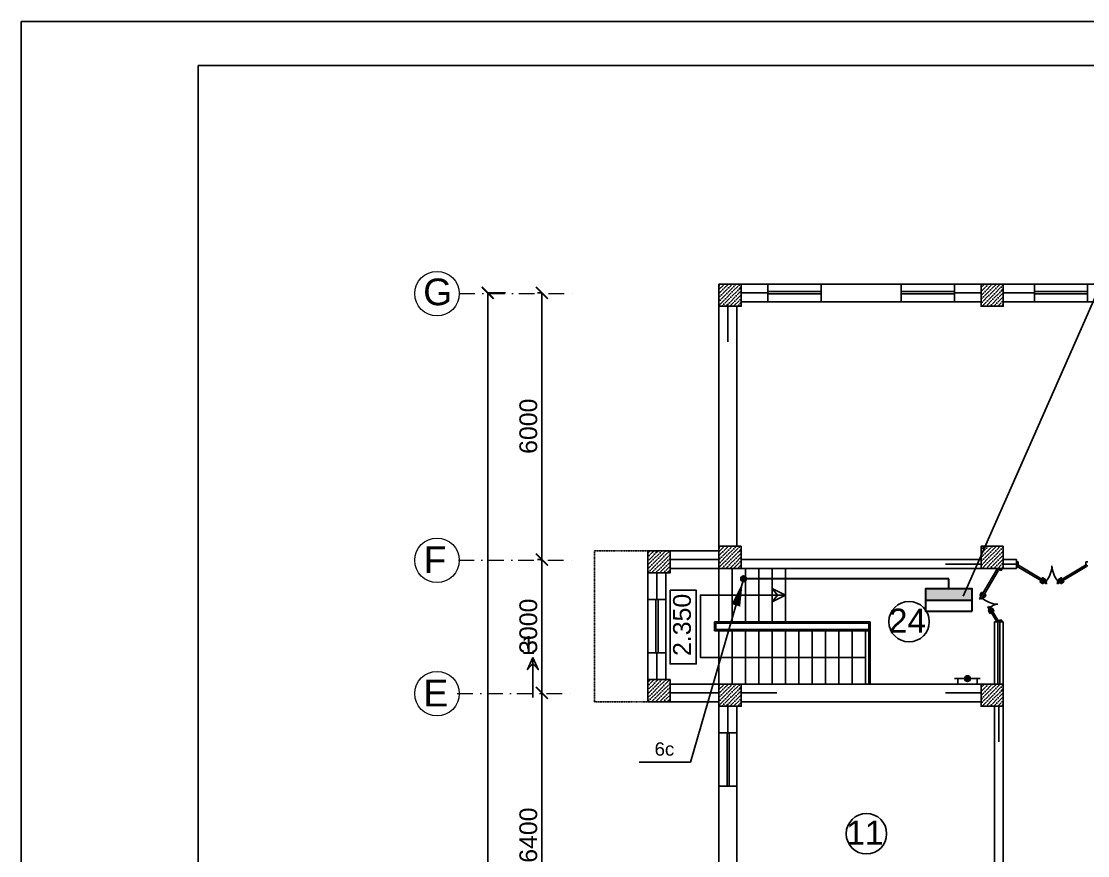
# Model space of a CAD drawing. Header units: millimetres. Extents: x 42452 to 2852333, y -419346 to 834876.
# Drawn here: x 2591321 to 2615326, y 670200 to 688972 of the extents above; entities that cross this region are included whole.
import ezdxf
from ezdxf import colors
from ezdxf.entities.mleader import LeaderData, LeaderLine
from ezdxf.math import Vec2, Vec3

# ---------------------------------------------------------------- set-up
doc = ezdxf.new("R2010")
doc.units = ezdxf.units.MM
for name, pattern in [('( Hidden )', [0.275, 0.15, -0.125]), ('006_PP_0101_AS_101_00$0$006_PP_0101_AS_102_00$0$006_PP_GRID_0101$0$006_TD-D_0101_AS_N101_00$0$TEČKOVANБX2', [0.05, 0, -0.05]), ('DASHDOT', [1, 0.5, -0.25, 0, -0.25]), ('Штрихпунктирная', [670.277762, 352.777767, -176.388884, 0, -141.111112])]:
    doc.linetypes.add(name, pattern=pattern)
for name, color, linetype, lineweight in [('c_dv_l x_tti-25_Ном._пера__21_Ном._пера__21', 7, 'Continuous', 30), ('memar', 7, 'Continuous', 25), ('ДВЕРИ', 7, 'Continuous', 5), ('Соедин', 5, 'Continuous', 30), ('Соединение', 5, 'Continuous', 30), ('текст_свет', 5, 'Continuous', 30), ('Шит', 1, 'Continuous', 30), ('шкаф', 1, 'Continuous', 30)]:
    doc.layers.add(name, color=color, linetype=linetype, lineweight=lineweight)
doc.styles.add('GENERATED_STYLE_1', font='times.ttf')
doc.styles.get("Standard").update_dxf_attribs({"font": 'arial.ttf'})
doc.styles.add('СГЕНЕРИР_СТИЛЬ_1', font='arial.ttf')
doc.dimstyles.new('razmeri a-g', dxfattribs={"dimtxt": 400, "dimasz": 270, "dimexe": 1.25, "dimexo": 0.625, "dimgap": 100, "dimtad": 1, "dimdec": 0, "dimtxsty": 'Standard', "dimblk": 'ARCHTICK', "dimcen": 2.5, "dimadec": 0, "dimazin": 0, "dimtfac": 1, "dimtdec": 0, "dimtmove": 0, "dimatfit": 3, "dimfxl": 1, "dimarcsym": 0})

# ---------------------------------------------------------------- blocks, each defined once
blk = doc.blocks.new('DSA')
at = {"layer": 'ДВЕРИ', "color": 251, "lineweight": 25, "true_color": 0x636466}
for p, q in [((153780, 788017), (153820, 788017)), ((153780, 787928), (153812, 787928)), ((153780, 787928), (153812, 787928)), ((153804, 787910), (153811, 787922)), ((153804, 787910), (154462, 787520)), ((153811, 787922), (153818, 787918)), ((153812, 787928), (153812, 787965)), ((153812, 787965), (153820, 787965)), ((153818, 787918), (153832, 787941)), ((153820, 787965), (153820, 788016)), ((153832, 787941), (154468, 787562)), ((155336, 787941), (154700, 787562)), ((155364, 787910), (154706, 787520)), ((155350, 787918), (155336, 787941)), ((155388, 788017), (155348, 788017)), ((155348, 787965), (155348, 788016)), ((155356, 787965), (155348, 787965)), ((155357, 787922), (155350, 787918)), ((155356, 787928), (155356, 787965)), ((155388, 787928), (155356, 787928)), ((155388, 787928), (155356, 787928)), ((155364, 787910), (155357, 787922)), ((154366, 787654), (154365, 787652)), ((154367, 787641), (154409, 787616)), ((154428, 787627), (154377, 787657)), ((154388, 787610), (154391, 787615)), ((154391, 787615), (154441, 787585)), ((154411, 787605), (154410, 787603)), ((154426, 787594), (154433, 787605)), ((154777, 787615), (154727, 787585)), ((154742, 787594), (154735, 787605)), ((154740, 787627), (154791, 787657)), ((154757, 787605), (154758, 787603)), ((154801, 787641), (154760, 787616)), ((154780, 787610), (154777, 787615)), ((154802, 787654), (154804, 787652)), ((154318, 787574), (154320, 787576)), ((154372, 787532), (154321, 787563)), ((154331, 787579), (154372, 787555)), ((154365, 787571), (154368, 787575)), ((154415, 787542), (154365, 787571)), ((154383, 787557), (154384, 787560)), ((154401, 787550), (154394, 787538)), ((154418, 787546), (154415, 787542)), ((154441, 787585), (154438, 787580)), ((154456, 787542), (154468, 787562)), ((154470, 787534), (154456, 787542)), ((154462, 787520), (154470, 787534)), ((154698, 787534), (154712, 787542)), ((154706, 787520), (154698, 787534)), ((154712, 787542), (154700, 787562)), ((154727, 787585), (154730, 787580)), ((154750, 787546), (154753, 787542)), ((154753, 787542), (154803, 787571)), ((154767, 787550), (154775, 787538)), ((154785, 787557), (154784, 787560)), ((154837, 787579), (154796, 787555)), ((154797, 787532), (154847, 787563)), ((154803, 787571), (154800, 787575)), ((154850, 787574), (154848, 787576))]:
    blk.add_line(p, q, dxfattribs=at)
for centre, radius, start, end in [((154002, 787952), 583, 319.7101, 357.5846), ((155160, 787950), 576, 182.1815, 220.5237), ((154371, 787648), 7.98, 149.2867, 239.2867), ((154373, 787650), 7.98, 59.2867, 149.2867), ((154404, 787609), 7.98, 329.2867, 59.2867), ((154420, 787613), 16, 329.2867, 59.2867), ((154748, 787613), 16, 120.7133, 210.7133), ((154764, 787609), 7.98, 120.7133, 210.7133), ((154795, 787650), 7.98, 30.7133, 120.7133), ((154797, 787648), 7.98, 300.7133, 30.7133), ((154325, 787569), 7.98, 149.2867, 239.2867), ((154327, 787572), 7.98, 59.2867, 149.2867), ((154376, 787561), 7.98, 239.2867, 329.2867), ((154380, 787546), 16, 239.2867, 329.2867), ((154788, 787546), 16, 210.7133, 300.7133), ((154792, 787561), 7.98, 210.7133, 300.7133), ((154842, 787572), 7.98, 30.7133, 120.7133), ((154843, 787569), 7.98, 300.7133, 30.7133)]:
    blk.add_arc(centre, radius, start, end, dxfattribs=at)
blk = doc.blocks.new('_ArchTick')
at = {"color": 0, "linetype": 'ByBlock', "const_width": 0.15}
blk.add_lwpolyline([(-0.5, -0.5), (0.5, 0.5)], dxfattribs=at)
blk = doc.blocks.new('*D236')
at = {"layer": 'Defpoints', "color": 0, "lineweight": 30, "transparency": 16777216}
for p in [(2602225, 682862), (2601821, 648262), (2602225, 648262)]:
    blk.add_point(p, dxfattribs=at)
at = {"layer": 'memar', "color": 0, "lineweight": -2, "transparency": 16777216}
for p, q in [((2602224, 682862), (2601819, 682862)), ((2601821, 682862), (2601821, 648262)), ((2602224, 648262), (2601819, 648262))]:
    blk.add_line(p, q, dxfattribs=at)
at = {"layer": 'memar', "color": 0, "lineweight": -2, "transparency": 16777216, "xscale": 270, "yscale": 270, "zscale": 270}
for p, rotation in [((2601821, 682862), 90), ((2601821, 648262), 270)]:
    blk.add_blockref('_ArchTick', p, dxfattribs=dict(at, rotation=rotation))
at = {"layer": 'memar', "color": 0, "lineweight": 15, "transparency": 16777216, "insert": (2601516, 665562), "char_height": 400, "attachment_point": 5, "rotation": 90}
blk.add_mtext('34600', dxfattribs=at)
blk = doc.blocks.new('*D237')
at = {"layer": 'Defpoints', "color": 0, "lineweight": 30, "transparency": 16777216}
for p in [(2602943, 682862), (2602943, 676862), (2603040, 676862)]:
    blk.add_point(p, dxfattribs=at)
at = {"layer": 'memar', "color": 0, "lineweight": -2, "transparency": 16777216}
for p, q in [((2602943, 682862), (2603042, 682862)), ((2603040, 682862), (2603040, 676862)), ((2602943, 676862), (2603042, 676862))]:
    blk.add_line(p, q, dxfattribs=at)
at = {"layer": 'memar', "color": 0, "lineweight": -2, "transparency": 16777216, "xscale": 270, "yscale": 270, "zscale": 270}
for p, rotation in [((2603040, 682862), 90), ((2603040, 676862), 270)]:
    blk.add_blockref('_ArchTick', p, dxfattribs=dict(at, rotation=rotation))
at = {"layer": 'memar', "color": 0, "lineweight": 15, "transparency": 16777216, "insert": (2602736, 679862), "char_height": 400, "attachment_point": 5, "rotation": 90}
blk.add_mtext('6000', dxfattribs=at)
blk = doc.blocks.new('*D238')
at = {"layer": 'Defpoints', "color": 0, "lineweight": 30, "transparency": 16777216}
for p in [(2602943, 676862), (2603040, 673862), (2603040, 673862)]:
    blk.add_point(p, dxfattribs=at)
at = {"layer": 'memar', "color": 0, "lineweight": -2, "transparency": 16777216}
for p, q in [((2602943, 676862), (2603042, 676862)), ((2603040, 676862), (2603040, 673862)), ((2603041, 673862), (2603042, 673862))]:
    blk.add_line(p, q, dxfattribs=at)
at = {"layer": 'memar', "color": 0, "lineweight": -2, "transparency": 16777216, "xscale": 270, "yscale": 270, "zscale": 270}
for p, rotation in [((2603040, 676862), 90), ((2603040, 673862), 270)]:
    blk.add_blockref('_ArchTick', p, dxfattribs=dict(at, rotation=rotation))
at = {"layer": 'memar', "color": 0, "lineweight": 15, "transparency": 16777216, "insert": (2602736, 675362), "char_height": 400, "attachment_point": 5, "rotation": 90}
blk.add_mtext('3000', dxfattribs=at)
blk = doc.blocks.new('*D239')
at = {"layer": 'Defpoints', "color": 0, "lineweight": 30, "transparency": 16777216}
for p in [(2603040, 673862), (2603040, 667462), (2603040, 667462)]:
    blk.add_point(p, dxfattribs=at)
at = {"layer": 'memar', "color": 0, "lineweight": -2, "transparency": 16777216}
for p, q in [((2603040, 673862), (2603040, 667462)), ((2603041, 673862), (2603042, 673862)), ((2603041, 667462), (2603042, 667462))]:
    blk.add_line(p, q, dxfattribs=at)
at = {"layer": 'memar', "color": 0, "lineweight": -2, "transparency": 16777216, "xscale": 270, "yscale": 270, "zscale": 270}
for p, rotation in [((2603040, 673862), 90), ((2603040, 667462), 270)]:
    blk.add_blockref('_ArchTick', p, dxfattribs=dict(at, rotation=rotation))
at = {"layer": 'memar', "color": 0, "lineweight": 15, "transparency": 16777216, "insert": (2602736, 670662), "char_height": 400, "attachment_point": 5, "rotation": 90}
blk.add_mtext('6400', dxfattribs=at)
blk = doc.blocks.new('ПГ')
at = {"layer": 'Шит'}
blk.add_hatch(color=256, dxfattribs=at).paths.add_polyline_path([(-470, 228), (-470, 3), (470, 3), (470, 228)])
blk.add_line((470, 228), (-470, 228), dxfattribs=at)
blk.add_lwpolyline([(-470, 452), (-470, 3), (470, 3), (470, 452)], close=True, dxfattribs=at)
blk = doc.blocks.new('t')
at = {"layer": 'Соедин', "lineweight": -3}
blk.add_hatch(color=256, dxfattribs=at).paths.add_polyline_path([(-65, 0, 1), (65, 0, 1)])
blk.add_circle((0, 0), 65.1, dxfattribs=at)

msp = doc.modelspace()

# ---------------------------------------------------------------- hatches: boundary and pattern name
at = {"layer": 'memar', "lineweight": 25}
h = msp.add_hatch(dxfattribs=at)
h.set_pattern_fill('ANSI36', color=256, scale=500)
h.set_pattern_definition([(45, (920787.99, 3139461.633), (33.1456304, 121.533978), [156.25, -31.25, 0, -31.25])])
h.paths.add_polyline_path([(2607026.13986, 683061.55271), (2607026.13986, 682561.55271), (2607526.13986, 682561.55271), (2607526.13986, 683061.55271)])
h = msp.add_hatch(dxfattribs=at)
h.set_pattern_fill('ANSI36', color=256, scale=500)
h.set_pattern_definition([(45, (914887.793, 3139461.633), (33.1456304, 121.533978), [156.25, -31.25, 0, -31.25])])
h.paths.add_polyline_path([(2612926.33479, 683061.55271), (2612926.33479, 682561.55271), (2613426.33479, 682561.55271), (2613426.33479, 683061.55271)])
h = msp.add_hatch(dxfattribs=at)
h.set_pattern_fill('ANSI36', color=256, scale=500)
h.set_pattern_definition([(45, (922387.793, 3133461.63), (33.1456304, 121.533978), [156.25, -31.25, 0, -31.25])])
h.paths.add_polyline_path([(2605426.33479, 677061.54702), (2605426.33479, 676561.54702), (2605926.33479, 676561.54702), (2605926.33479, 677061.54702)])
h = msp.add_hatch(dxfattribs=at)
h.set_pattern_fill('ANSI36', color=256, scale=500)
h.set_pattern_definition([(45, (920787.793, 3133561.63), (33.1456304, 121.533978), [156.25, -31.25, 0, -31.25])])
h.paths.add_polyline_path([(2607026.33479, 677161.54702), (2607026.33479, 676661.54702), (2607526.33479, 676661.54702), (2607526.33479, 677161.54702)])
h = msp.add_hatch(dxfattribs=at)
h.set_pattern_fill('ANSI36', color=256, scale=500)
h.set_pattern_definition([(45, (914887.793, 3133561.63), (33.1456304, 121.533978), [156.25, -31.25, 0, -31.25])])
h.paths.add_polyline_path([(2612926.33479, 677161.54702), (2612926.33479, 676661.54702), (2613426.33479, 676661.54702), (2613426.33479, 677161.54702)])
h = msp.add_hatch(dxfattribs=at)
h.set_pattern_fill('ANSI36', color=256, scale=500)
h.set_pattern_definition([(45, (922387.793, 3130561.63), (33.1456304, 121.533978), [156.25, -31.25, 0, -31.25])])
h.paths.add_polyline_path([(2605426.33479, 674161.54702), (2605426.33479, 673661.54702), (2605926.33479, 673661.54702), (2605926.33479, 674161.54702)])
h = msp.add_hatch(dxfattribs=at)
h.set_pattern_fill('ANSI36', color=256, scale=500)
h.set_pattern_definition([(45, (920787.793, 3130461.63), (33.1456304, 121.533978), [156.25, -31.25, 0, -31.25])])
h.paths.add_polyline_path([(2607026.33479, 674061.54702), (2607026.33479, 673561.54702), (2607526.33479, 673561.54702), (2607526.33479, 674061.54702)])
h = msp.add_hatch(color=256, dxfattribs=at)
h.dxf.hatch_style = 1
h.paths.add_polyline_path([(2612686.05079, 674183.56566, 1), (2612554.49781, 674183.56566, 1)])
h = msp.add_hatch(dxfattribs=at)
h.set_pattern_fill('ANSI36', color=256, scale=500)
h.set_pattern_definition([(45, (914887.99, 3130461.63), (33.1456304, 121.533978), [156.25, -31.25, 0, -31.25])])
h.paths.add_polyline_path([(2612926.13986, 674061.54702), (2612926.13986, 673561.54702), (2613426.13986, 673561.54702), (2613426.13986, 674061.54702)])

# ---------------------------------------------------------------- linework, layer by layer
at = {"layer": 'c_dv_l x_tti-25_Ном._пера__21_Ном._пера__21', "linetype": 'Continuous', "lineweight": 25, "flags": 128}
for points in [[(2591320.97086, 688972.29486), (2674928.52286, 688972.29486), (2674928.52286, 629849.81166), (2591320.97086, 629849.81166)], [(2595302.28286, 687976.96686), (2673933.19486, 687976.96686), (2673933.19486, 630845.13966), (2595302.28286, 630845.13966)]]:
    msp.add_lwpolyline(points, close=True, dxfattribs=at)
at = {"layer": 'memar', "linetype": 'Штрихпунктирная', "lineweight": 15}
for p, q in [((2601178.52565, 682847.04207), (2603802.51953, 682847.04207)), ((2601161.22987, 676847.03638), (2603802.51953, 676847.03638)), ((2601134.11797, 673847.03638), (2603802.51953, 673847.03638))]:
    msp.add_line(p, q, dxfattribs=at)
at = {"layer": 'memar', "color": 7, "linetype": '( Hidden )', "lineweight": 25}
for p, q in [((2605425.96356, 677061.54702), (2604225.96356, 677061.54702)), ((2604225.96356, 677061.54702), (2604225.96356, 673664.21626)), ((2607326.20367, 674061.54702), (2607326.20367, 674361.54702)), ((2604225.96356, 673664.21626), (2605425.96356, 673664.21626))]:
    msp.add_line(p, q, dxfattribs=at)
at = {"layer": 'memar', "lineweight": 25}
msp.add_line((2613726.33479, 676761.54702), (2613426.33479, 676761.54702), dxfattribs=at)
at = {"layer": 'memar', "color": 7, "linetype": 'Continuous', "lineweight": 25}
for p, q in [((2607026.20367, 675461.54702), (2607026.20367, 676661.54702)), ((2607326.20367, 675461.54702), (2607326.20367, 676661.54702)), ((2607626.20367, 675461.54702), (2607626.20367, 676661.54702)), ((2607926.20367, 675461.54702), (2607926.20367, 676661.54702)), ((2608226.20367, 675461.54702), (2608226.20367, 676661.54702)), ((2608526.20367, 675461.54702), (2608526.20367, 676661.54702)), ((2607026.20367, 675461.54702), (2606926.20367, 675461.54702)), ((2606926.20367, 675461.54702), (2606926.20367, 675261.54702)), ((2606926.20367, 675261.54702), (2607026.20367, 675261.54702)), ((2606956.20367, 675431.54702), (2610396.20367, 675431.54702)), ((2606956.20367, 675431.54702), (2606956.20367, 675291.54702)), ((2606956.20367, 675291.54702), (2610396.20367, 675291.54702)), ((2607026.20367, 675461.54702), (2610426.20367, 675461.54702)), ((2607026.20367, 674061.54702), (2607026.20367, 675261.54702)), ((2607026.20367, 675261.54702), (2610326.20367, 675261.54702)), ((2607326.20367, 674061.54702), (2607326.20367, 675261.54702)), ((2607626.20367, 674061.54702), (2607626.20367, 675261.54702)), ((2607926.20367, 674061.54702), (2607926.20367, 675261.54702)), ((2608226.20367, 674061.54702), (2608226.20367, 675261.54702)), ((2608526.20367, 674061.54702), (2608526.20367, 675261.54702)), ((2608826.20367, 674061.54702), (2608826.20367, 675261.54702)), ((2609126.20367, 674061.54702), (2609126.20367, 675261.54702)), ((2609426.20367, 674061.54702), (2609426.20367, 675261.54702)), ((2609726.20367, 674061.54702), (2609726.20367, 675261.54702)), ((2610026.20367, 674061.54702), (2610026.20367, 675261.54702)), ((2610326.20367, 674061.54702), (2610326.20367, 675261.54702)), ((2610396.20367, 675261.54702), (2610326.20367, 675261.54702)), ((2610396.20367, 675431.54702), (2610396.20367, 674061.54702)), ((2610426.20367, 675461.54702), (2610426.20367, 674061.54702))]:
    msp.add_line(p, q, dxfattribs=at)
at = {"layer": 'memar', "color": 251, "lineweight": 25, "true_color": 0x636466}
for p, q in [((2613284.36525, 676637.24316), (2612893.87233, 675979.92644)), ((2613314.59025, 676610.00626), (2612936.32682, 675973.26795)), ((2613284.36525, 676637.24316), (2613296.16284, 676630.23457)), ((2613296.16284, 676630.23457), (2613292.08747, 676623.37449)), ((2613292.08747, 676623.37449), (2613314.59025, 676610.00626)), ((2613301.77958, 676661.54702), (2613301.77958, 676629.62983)), ((2613301.77958, 676661.54702), (2613301.77958, 676629.62983)), ((2613301.77958, 676629.62983), (2613338.77971, 676629.62983)), ((2613338.77971, 676629.62983), (2613338.77971, 676621.65053)), ((2613338.77971, 676621.65053), (2613390.32378, 676621.65053)), ((2613390.88991, 676661.54702), (2613390.88991, 676621.65053)), ((2612906.54883, 676070.05699), (2612936.68647, 676120.78774)), ((2612907.59497, 675971.77431), (2612915.74564, 675985.49449)), ((2612924.41496, 676040.88099), (2612912.11824, 676048.18611)), ((2612915.72753, 676026.25743), (2612945.42313, 676076.24411)), ((2612919.77174, 676023.85489), (2612915.72753, 676026.25743)), ((2612915.74564, 675985.49449), (2612936.32391, 675973.26968)), ((2612953.12493, 676111.02214), (2612928.67369, 676069.8633)), ((2612931.45839, 676058.92786), (2612934.17671, 676057.31298)), ((2612945.42313, 676076.24411), (2612949.46734, 676073.84156)), ((2612947.62191, 676123.57245), (2612950.34023, 676121.95758)), ((2612958.93673, 676000.58813), (2612954.21824, 676003.39124)), ((2612988.63233, 676050.5748), (2612958.93673, 676000.58813)), ((2612967.62415, 676015.21169), (2612979.28231, 676008.28593)), ((2612979.46567, 676030.40816), (2612977.38591, 676031.64368)), ((2612983.94956, 676053.3567), (2612988.63233, 676050.5748)), ((2613014.85236, 676074.3517), (2612990.40111, 676033.19286)), ((2613001.15319, 676013.85534), (2613031.29083, 676064.5861)), ((2613028.50612, 676075.52154), (2613025.7878, 676077.13641)), ((2612893.87272, 675979.92621), (2612907.59497, 675971.77431)), ((2613270.23446, 675472.83453), (2613077.87146, 675795.0865)), ((2613077.87185, 675795.08674), (2613091.5941, 675803.23863)), ((2613091.5941, 675803.23863), (2613099.74477, 675789.51845)), ((2613103.77087, 675751.15806), (2613099.72666, 675748.75551)), ((2613099.72666, 675748.75551), (2613129.42226, 675698.76884)), ((2613099.74477, 675789.51845), (2613120.32304, 675801.74327)), ((2613300.45946, 675500.07143), (2613120.32595, 675801.74499)), ((2613142.93586, 675774.42481), (2613138.21737, 675771.6217)), ((2613172.63146, 675724.43814), (2613142.93586, 675774.42481)), ((2613151.62328, 675759.80125), (2613163.28144, 675766.72702)), ((2613163.4648, 675744.60479), (2613161.38504, 675743.36926)), ((2613198.85149, 675700.66124), (2613174.40024, 675741.82008)), ((2613185.15232, 675761.1576), (2613215.28996, 675710.42685)), ((2613090.54796, 675704.95596), (2613120.6856, 675654.2252)), ((2613108.41409, 675734.13195), (2613096.11737, 675726.82684)), ((2613137.12407, 675663.99081), (2613112.67282, 675705.14965)), ((2613115.45752, 675716.08509), (2613118.17584, 675717.69996)), ((2613129.42226, 675698.76884), (2613133.46647, 675701.17138)), ((2613131.62104, 675651.44049), (2613134.33936, 675653.05537)), ((2613167.94869, 675721.65624), (2613172.63146, 675724.43814)), ((2613212.50525, 675699.49141), (2613209.78693, 675697.87653)), ((2613338.77971, 675493.46422), (2613338.77971, 675501.44352)), ((2613338.77971, 675501.44352), (2613390.32378, 675501.44352)), ((2613390.88991, 675461.54702), (2613390.88991, 675501.44352)), ((2613270.23446, 675472.83453), (2613282.03205, 675479.84313)), ((2613277.95668, 675486.7032), (2613300.45946, 675500.07143)), ((2613282.03205, 675479.84313), (2613277.95668, 675486.7032)), ((2613301.77958, 675461.54702), (2613301.77958, 675493.46422)), ((2613301.77958, 675461.54702), (2613301.77958, 675493.46422)), ((2613301.77958, 675493.46422), (2613338.77971, 675493.46422))]:
    msp.add_line(p, q, dxfattribs=at)
at = {"layer": 'memar', "color": 7, "linetype": 'DASHDOT', "lineweight": 25}
msp.add_line((2607026.20367, 675261.54702), (2607026.20367, 674061.54702), dxfattribs=at)
at = {"layer": 'memar', "color": 7, "linetype": '006_PP_0101_AS_101_00$0$006_PP_0101_AS_102_00$0$006_PP_GRID_0101$0$006_TD-D_0101_AS_N101_00$0$TEČKOVANБX2', "lineweight": 25}
for p, q in [((2608226.20367, 674061.54702), (2608226.20367, 675261.54702)), ((2608526.20367, 674061.54702), (2608526.20367, 675261.54702)), ((2608826.20367, 674061.54702), (2608826.20367, 675261.54702)), ((2609126.20367, 674061.54702), (2609126.20367, 675261.54702)), ((2609426.20367, 674061.54702), (2609426.20367, 675261.54702)), ((2609726.20367, 674061.54702), (2609726.20367, 675261.54702)), ((2610026.20367, 674061.54702), (2610026.20367, 675261.54702)), ((2610326.20367, 674061.54702), (2610326.20367, 675261.54702)), ((2607926.20367, 674061.54702), (2607926.20367, 674961.54702)), ((2607626.20367, 674061.54702), (2607626.20367, 674661.54702))]:
    msp.add_line(p, q, dxfattribs=at)
at = {"layer": 'memar', "color": 0, "lineweight": 25}
for p, q in [((2613225.94508, 675461.54702), (2613426.13986, 675461.54702)), ((2612925.96356, 673661.54702), (2607525.96356, 673661.54702))]:
    msp.add_line(p, q, dxfattribs=at)
at = {"layer": 'memar', "linetype": 'Continuous', "lineweight": 25}
for p, q in [((2602835.06475, 674655.11938), (2602835.06475, 673755.11938)), ((2612331.00398, 674183.56566), (2612909.54461, 674183.56566)), ((2612399.87787, 674183.56566), (2612399.87787, 674061.54702)), ((2612834.76725, 674183.56566), (2612834.76725, 674061.54702))]:
    msp.add_line(p, q, dxfattribs=at)
at = {"layer": 'memar', "color": 3, "lineweight": 25}
for points in [[(2607526.13986, 683061.55271), (2607026.13986, 683061.55271), (2607026.13986, 682561.55271), (2607526.13986, 682561.55271)], [(2613426.33479, 683061.55271), (2612926.33479, 683061.55271), (2612926.33479, 682561.55271), (2613426.33479, 682561.55271)], [(2605926.33479, 677061.54702), (2605426.33479, 677061.54702), (2605426.33479, 676561.54702), (2605926.33479, 676561.54702)], [(2607526.33479, 677161.54702), (2607026.33479, 677161.54702), (2607026.33479, 676661.54702), (2607526.33479, 676661.54702)], [(2613426.33479, 677161.54702), (2612926.33479, 677161.54702), (2612926.33479, 676661.54702), (2613426.33479, 676661.54702)], [(2605926.33479, 674161.54702), (2605426.33479, 674161.54702), (2605426.33479, 673661.54702), (2605926.33479, 673661.54702)], [(2607526.33479, 674061.54702), (2607026.33479, 674061.54702), (2607026.33479, 673561.54702), (2607526.33479, 673561.54702)], [(2613426.13986, 674061.54702), (2612926.13986, 674061.54702), (2612926.13986, 673561.54702), (2613426.13986, 673561.54702)]]:
    msp.add_lwpolyline(points, close=True, dxfattribs=at)
at = {"layer": 'memar', "color": 0, "lineweight": 25}
for points in [[(2607526.13986, 683061.55271), (2648926.13986, 683061.55271)], [(2607026.13986, 682561.55271), (2607026.13986, 677161.54702)], [(2607426.13986, 682561.55271), (2607426.13986, 677161.54702)], [(2608125.6591, 682661.55271), (2607525.96356, 682661.55271)], [(2611125.65909, 682661.55271), (2609325.6591, 682661.55271)], [(2612926.33479, 682661.55271), (2612325.65909, 682661.55271)], [(2614125.6591, 682661.55271), (2613426.33479, 682661.55271)], [(2618926.33479, 682661.55271), (2615325.6591, 682661.55271)], [(2605925.96356, 677061.54702), (2607026.13986, 677061.54702)], [(2607526.13986, 676861.54702), (2612926.33479, 676861.54702)], [(2613726.33479, 676861.54702), (2613426.33479, 676861.54702)], [(2613726.33479, 676661.54702), (2613726.33479, 676861.54702)], [(2605426.33479, 676561.54702), (2605426.33479, 674161.54702)], [(2605826.33479, 676561.54702), (2605826.33479, 674161.54702)], [(2607028.33479, 676661.54702), (2605927.96356, 676661.54702)], [(2612926.33479, 676661.54702), (2607526.33479, 676661.54702)], [(2613726.33479, 676661.54702), (2613426.33479, 676661.54702)], [(2613426.13986, 675461.54702), (2613426.13986, 674061.54702), (2613226.13986, 674061.54702), (2613226.13986, 675461.54702)], [(2605925.96356, 674061.54702), (2607026.33479, 674061.54702)], [(2607526.33479, 674061.54702), (2612926.13986, 674061.54702)], [(2607025.96356, 673661.54702), (2605926.33479, 673661.54702)], [(2612925.96356, 673661.54702), (2607525.96356, 673661.54702)], [(2607026.05727, 648461.54702), (2607026.33479, 673561.54702)], [(2607426.2534, 667661.54702), (2607426.33479, 673561.54151)], [(2613226.13986, 668761.54702), (2613226.13986, 673561.54702), (2613426.13986, 673561.54702), (2613426.13986, 668761.54702)]]:
    msp.add_lwpolyline(points, dxfattribs=at)
for points in [[(2609325.6591, 683061.55271), (2608125.6591, 683061.55271), (2608125.6591, 682661.55271), (2609325.6591, 682661.55271)], [(2612325.65909, 683061.55271), (2611125.6591, 683061.55271), (2611125.6591, 682661.55271), (2612325.65909, 682661.55271)], [(2615325.6591, 683061.55271), (2614125.6591, 683061.55271), (2614125.6591, 682661.55271), (2615325.6591, 682661.55271)], [(2605826.33479, 674761.54702), (2605826.33479, 675961.54702), (2605426.33479, 675961.54702), (2605426.33479, 674761.54702)], [(2607426.32651, 671761.47089), (2607426.32651, 672961.47089), (2607026.32651, 672961.47089), (2607026.32651, 671761.47089)]]:
    msp.add_lwpolyline(points, close=True, dxfattribs=at)
at = {"layer": 'memar', "lineweight": 25}
for points in [[(2608125.6591, 682861.55271), (2607526.13986, 682861.55271)], [(2612926.33479, 682861.55271), (2612325.65909, 682861.55271)], [(2613426.33479, 682861.55271), (2614125.6591, 682861.55271)], [(2607226.14, 682561.55271), (2607226.14, 681761.55271)], [(2605926.33479, 676861.54702), (2607026.33479, 676861.54702)], [(2612126.33479, 676755.03088), (2612926.33479, 676755.03088)], [(2605626.14, 676561.54702), (2605626.14, 675961.54702)], [(2605626.14, 674761.54702), (2605626.14, 674161.54702)], [(2607026.33479, 673861.54702), (2605926.33479, 673861.54702)], [(2607526.33479, 673861.54702), (2608326.33479, 673861.54702)], [(2612926.13986, 673861.54702), (2612126.13986, 673861.54702)], [(2607226.14, 673561.54702), (2607226.14, 672961.47089)], [(2613326.13986, 673561.54702), (2613326.13986, 672761.54702)]]:
    msp.add_lwpolyline(points, dxfattribs=at)
at = {"layer": 'memar', "color": 146, "lineweight": 25, "true_color": 0x105689}
for points in [[(2608125.6591, 682892.69012), (2608125.6591, 682842.69012), (2609325.6591, 682842.69012), (2609325.6591, 682892.69012)], [(2611125.6591, 682892.69012), (2611125.6591, 682842.69012), (2612325.65909, 682842.69012), (2612325.65909, 682892.69012)], [(2614125.6591, 682892.69012), (2614125.6591, 682842.69012), (2615325.6591, 682842.69012), (2615325.6591, 682892.69012)], [(2605657.47219, 675961.54702), (2605607.47219, 675961.54702), (2605607.47219, 674761.54702), (2605657.47219, 674761.54702)], [(2613351.13986, 674061.54702), (2613301.13986, 674061.54702), (2613301.13986, 675461.54703), (2613351.13986, 675461.54703)], [(2607257.46391, 672961.47089), (2607207.46391, 672961.47089), (2607207.46391, 671761.47089), (2607257.46391, 671761.47089)]]:
    msp.add_lwpolyline(points, close=True, dxfattribs=at)
at = {"layer": 'memar', "color": 7, "linetype": 'Continuous', "lineweight": 25, "flags": 128}
for points in [[(2605925.30571, 676171.59495), (2605925.30571, 674512.71126), (2606515.13102, 674512.71126), (2606515.13102, 676171.59495)], [(2608343.17323, 676061.54719), (2608226.20367, 675909.05776), (2608526.20367, 676061.54702), (2608226.20367, 676214.03714)]]:
    msp.add_lwpolyline(points, close=True, dxfattribs=at)
msp.add_lwpolyline([(2608526.20367, 676061.54743), (2606608.5369, 676061.54743), (2606608.5369, 674661.54702), (2610326.20367, 674661.54702)], dxfattribs=at)
at = {"layer": 'memar', "linetype": 'Continuous', "lineweight": 25, "flags": 128}
msp.add_lwpolyline([(2602835.06475, 674655.11938), (2602713.52983, 674386.05827), (2602835.06475, 674523.54957), (2602956.59968, 674386.05827)], close=True, dxfattribs=at)
at = {"layer": 'memar', "linetype": 'Continuous', "lineweight": 15}
for centre in [(2600678.52723, 682845.78652), (2600678.52723, 676845.78083), (2600678.52723, 673845.78083)]:
    msp.add_circle(centre, 500, dxfattribs=at)
at = {"layer": 'memar', "color": 0, "lineweight": 25}
for centre in [(2611305.00562, 675464.17984), (2610345.99822, 670693.94095)]:
    msp.add_circle(centre, 454.87332, dxfattribs=at)
at = {"layer": 'memar', "lineweight": 25}
msp.add_circle((2612620.2743, 674183.56566), 65.77649, dxfattribs=at)
at = {"layer": 'memar', "color": 251, "lineweight": 25, "true_color": 0x636466}
for centre, radius, start, end in [((2612920.26897, 676061.90625), 15.9586, 149.286707771, 239.286707771), ((2612935.53376, 676065.78793), 7.9793, 149.286707771, 239.286707771), ((2612943.54654, 676116.71238), 7.9793, 59.286707771, 149.286707771), ((2613326.34224, 676439.93303), 582.83404, 229.710094573, 267.584640116), ((2612946.26486, 676115.0975), 7.9793, 329.286707771, 59.286707771), ((2612987.43304, 676022.00607), 15.9586, 239.286707771, 329.286707771), ((2612983.54104, 676037.26823), 7.9793, 239.286707771, 329.286707771), ((2613021.71243, 676070.27634), 7.9793, 59.286707771, 149.286707771), ((2613024.43075, 676068.66146), 7.9793, 329.286707771, 59.286707771), ((2613313.92324, 675569.72252), 288.15029, 92.415359884, 130.289905427), ((2613171.43217, 675753.00687), 15.9586, 30.713292229, 120.713292229), ((2613167.54017, 675737.74471), 7.9793, 30.713292229, 120.713292229), ((2613104.26811, 675713.10669), 15.9586, 120.713292229, 210.713292229), ((2613119.53289, 675709.22501), 7.9793, 120.713292229, 210.713292229), ((2613127.54567, 675658.30057), 7.9793, 210.713292229, 300.713292229), ((2613130.26399, 675659.91544), 7.9793, 300.713292229, 30.713292229), ((2613205.71156, 675704.73661), 7.9793, 210.713292229, 300.713292229), ((2613208.42988, 675706.35148), 7.9793, 300.713292229, 30.713292229)]:
    msp.add_arc(centre, radius, start, end, dxfattribs=at)
at = {"layer": 'Соединение', "color": 0, "lineweight": -3}
for p, q in [((2607562.60166, 676365.90252), (2606382.07389, 672303.10711)), ((2606382.07389, 672303.10711), (2605231.06021, 672303.10711))]:
    msp.add_line(p, q, dxfattribs=at)
at = {"layer": 'Соединение', "color": 1}
msp.add_lwpolyline([(2607562.54029, 676365.92041, 0, 200, 0), (2607407.31621, 675831.71554, 50, 50, 0)], format="xyseb", dxfattribs=at)
at = {"layer": 'шкаф'}
for p, q in [((2612199.81328, 676428.38177), (2607580.78138, 676428.38177)), ((2612199.81328, 676204.67023), (2612199.81328, 676428.38177))]:
    msp.add_line(p, q, dxfattribs=at)

# ---------------------------------------------------------------- block references
at = {"layer": 'memar', "color": 1, "lineweight": 25}
msp.add_blockref('DSA', (2459938.31326, -111205.85849), dxfattribs=at)
at = {"layer": 'Соедин', "color": 1, "rotation": 180}
msp.add_blockref('t', (2607580.78138, 676428.38177), dxfattribs=at)
at = {"layer": 'Шит', "xscale": 1.120968197858282, "yscale": 1.120968197858282, "zscale": 1.120968197858282, "rotation": 180}
msp.add_blockref('ПГ', (2612199.81328, 676204.67023), dxfattribs=at)

# ---------------------------------------------------------------- texts
at = {"layer": 'memar', "lineweight": 15, "style": 'СГЕНЕРИР_СТИЛЬ_1'}
for s, p in [('G', (2600367.78584, 682585.16401)), ('F', (2600378.50119, 676556.77359)), ('E', (2600372.45129, 673556.77359))]:
    msp.add_text(s, height=600, dxfattribs=at).set_placement(p)
at = {"layer": 'memar', "color": 7, "linetype": 'Continuous', "lineweight": 25, "insert": (2606195.62147, 675392.67971), "char_height": 400, "attachment_point": 5, "rotation": 90, "style": 'GENERATED_STYLE_1'}
msp.add_mtext('\\A1;\\pxqc;{\\fArial|b0|i0|c238|p34;2\\fArial|b0|i0|c204|p34;.\\fArial|b0|i0|c238|p34;35\\fArial|b0|i0|c204|p34;0}', dxfattribs=at)
at = {"layer": 'memar', "linetype": 'Continuous', "lineweight": 25, "style": 'СГЕНЕРИР_СТИЛЬ_1'}
for s, insert, char_height, attachment_point in [('{\\fArial|b0|i0|c238|p38;24}', (2611688.74562, 675757.63543), 540, 3), ('{1}', (2602887.68303, 674739.36509), 400, 9), ('11', (2610729.73822, 670987.39653), 540, 3)]:
    msp.add_mtext(s, dxfattribs=dict(at, insert=insert, char_height=char_height, attachment_point=attachment_point))
at = {"layer": 'текст_свет', "color": 1, "linetype": 'Continuous', "lineweight": 0, "insert": (2605576.54051, 672749.72318), "char_height": 300, "width": 1005.9254246, "attachment_point": 1}
msp.add_mtext('6c', dxfattribs=at)

# ---------------------------------------------------------------- dimensions: what is measured, and where the dimension line sits
at = {"layer": 'memar', "lineweight": 15}
for base, p1, p2, picture, middle in [((2601820.68388, 648261.5699), (2602224.91204, 682861.55036), (2602224.91204, 648261.5699), '*D236', (2601516.31826, 665561.56013)), ((2603040.28609, 676861.54467), (2602942.58064, 682861.55036), (2602942.58064, 676861.54467), '*D237', (2602736.05689, 679861.54751)), ((2603040.28609, 673861.54467), (2602942.58064, 676861.54467), (2603040.28609, 673861.54467), '*D238', (2602735.92047, 675361.54467)), ((2603040.28609, 667461.54467), (2603040.28609, 673861.54467), (2603040.28609, 667461.54467), '*D239', (2602736.05689, 670661.54467))]:
    dim = msp.add_linear_dim(base=base, p1=p1, p2=p2, angle=90, dimstyle='razmeri a-g', dxfattribs=at)
    dim.commit()
    dim.dimension.update_dxf_attribs({"geometry": picture, "text_midpoint": middle})

# ---------------------------------------------------------------- leaders
at = {"layer": 'Шит', "color": 0, "lineweight": -3}
ml = msp.add_multileader_mtext('Standard', dxfattribs=at)
ml.set_content('{\\fArial|b0|i0|c238|p34;\\C256; \\fArial|b0|i0|c204|p34;PQ4\\P6c}')
ml.set_leader_properties()
ml.build(insert=Vec2(0, 0))
ml.multileader.update_dxf_attribs({"text_left_attachment_type": 6, "text_right_attachment_type": 6, "dogleg_length": 0.36, "arrow_head_size": 0.18})
ctx = ml.context
ctx.base_point, ctx.char_height, ctx.arrow_head_size, ctx.landing_gap_size, ctx.plane_origin = Vec3(2616665.47534, 685431.31048), 450, 0.18, 0.09, Vec3(2596409.93288, 687073.10919)
ctx.left_attachment, ctx.right_attachment, ctx.text_align_type = 6, 6, 1
notes = []
notes.append((ctx, [(1, (1, 1, 0), (2616665.11534, 685431.31048), (1, 0), 0.36, [(0, [(2612525.78911, 676036.66133)], 0, [])])]))
ctx.mtext.insert, ctx.mtext.width, ctx.mtext.alignment, ctx.mtext.flow_direction = Vec3(2617366.65674, 685971.31048), 6453.991886, 2, 5
for ctx, leaders in notes:
    for number, flags, end, landing, length, lines in leaders:
        leader = LeaderData()
        leader.index, (leader.has_last_leader_line, leader.has_dogleg_vector, leader.attachment_direction) = number, flags
        leader.last_leader_point, leader.dogleg_vector, leader.dogleg_length = Vec3(end), Vec3(landing), length
        for number, points, colour, breaks in lines:
            line = LeaderLine()
            line.index, line.vertices, line.color, line.breaks = number, Vec3.list(points), colors.encode_raw_color(colour), breaks
            leader.lines.append(line)
        ctx.leaders.append(leader)

doc.saveas('drawing.dxf')
